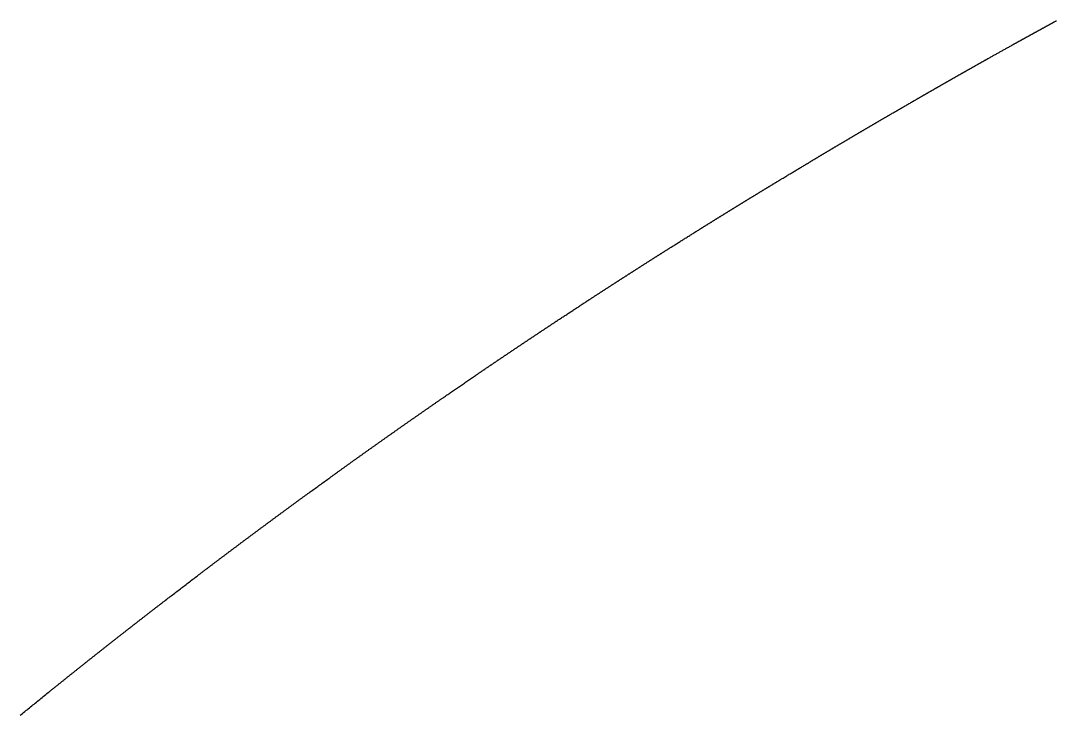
# Model space of a CAD drawing. Header units: millimetres. Extents: x 0 to 610, y 0 to 457.
# Drawn here: x 15.582 to 19.477, y 92.112 to 94.726 of the extents above; entities that cross this region are included whole.
import ezdxf

# ---------------------------------------------------------------- set-up
doc = ezdxf.new("R2010")
doc.units = ezdxf.units.MM
doc.layers.add('TEST_CUT_FIRST', color=1, linetype='Continuous')

msp = doc.modelspace()

# ---------------------------------------------------------------- linework, layer by layer
at = {"layer": 'TEST_CUT_FIRST'}
msp.add_lwpolyline([(15.57991, 92.11212), (15.58416, 92.11559), (15.58846, 92.11909), (15.59281, 92.12263), (15.59719, 92.12618), (15.60157, 92.12974), (15.60593, 92.13329), (15.61029, 92.13683), (15.61464, 92.14036), (15.61898, 92.14389), (15.62333, 92.14741), (15.62768, 92.15094), (15.63204, 92.15447), (15.63641, 92.15802), (15.64079, 92.16157), (15.64518, 92.16512), (15.64954, 92.16864), (15.65385, 92.17213), (15.65811, 92.17557), (15.66239, 92.17903), (15.66676, 92.18256), (15.6713, 92.18623), (15.67604, 92.19005), (15.68073, 92.19383), (15.68507, 92.19733), (15.68876, 92.20031), (15.69161, 92.2026), (15.69381, 92.20437), (15.69567, 92.20587), (15.69747, 92.20732), (15.69947, 92.20893), (15.70164, 92.21067), (15.7039, 92.21249), (15.70618, 92.21433), (15.70841, 92.21612), (15.71059, 92.21787), (15.71274, 92.2196), (15.71489, 92.22133), (15.71706, 92.22307), (15.71924, 92.22482), (15.72142, 92.22657), (15.72361, 92.22833), (15.72579, 92.23008), (15.72797, 92.23183), (15.73015, 92.23358), (15.73233, 92.23532), (15.73451, 92.23707), (15.73669, 92.23882), (15.73887, 92.24057), (15.74105, 92.24232), (15.74323, 92.24406), (15.74542, 92.24581), (15.7476, 92.24756), (15.74978, 92.24931), (15.75196, 92.25105), (15.75414, 92.2528), (15.75632, 92.25454), (15.75851, 92.25629), (15.76069, 92.25803), (15.76287, 92.25978), (15.76505, 92.26153), (15.76724, 92.26327), (15.76942, 92.26501), (15.7716, 92.26676), (15.77379, 92.2685), (15.77597, 92.27025), (15.77816, 92.27199), (15.78034, 92.27373), (15.78253, 92.27548), (15.78471, 92.27722), (15.7869, 92.27896), (15.78908, 92.2807), (15.79127, 92.28245), (15.79345, 92.28419), (15.79564, 92.28593), (15.79782, 92.28767), (15.80001, 92.28941), (15.80219, 92.29115), (15.80438, 92.29289), (15.80657, 92.29463), (15.80875, 92.29637), (15.81094, 92.29811), (15.81313, 92.29985), (15.81532, 92.30159), (15.8175, 92.30333), (15.81969, 92.30507), (15.82188, 92.30681), (15.82407, 92.30855), (15.82626, 92.31029), (15.82844, 92.31203), (15.83063, 92.31376), (15.83282, 92.3155), (15.83501, 92.31724), (15.8372, 92.31897), (15.83939, 92.32071), (15.84158, 92.32245), (15.84377, 92.32418), (15.84596, 92.32592), (15.84815, 92.32766), (15.85034, 92.32939), (15.85253, 92.33113), (15.85472, 92.33286), (15.85691, 92.3346), (15.8591, 92.33633), (15.8613, 92.33807), (15.86349, 92.3398), (15.86568, 92.34153), (15.86787, 92.34327), (15.87006, 92.345), (15.87226, 92.34673), (15.87445, 92.34847), (15.87664, 92.3502), (15.87883, 92.35193), (15.88103, 92.35367), (15.88322, 92.3554), (15.88541, 92.35713), (15.88761, 92.35886), (15.8898, 92.36059), (15.892, 92.36232), (15.89419, 92.36405), (15.89638, 92.36578), (15.89858, 92.36751), (15.90077, 92.36924), (15.90297, 92.37097), (15.90516, 92.3727), (15.90736, 92.37443), (15.90955, 92.37616), (15.91175, 92.37789), (15.91395, 92.37962), (15.91614, 92.38135), (15.91834, 92.38308), (15.92054, 92.3848), (15.92273, 92.38653), (15.92493, 92.38826), (15.92713, 92.38999), (15.92932, 92.39171), (15.93152, 92.39344), (15.93372, 92.39517), (15.93592, 92.39689), (15.93811, 92.39862), (15.94031, 92.40034), (15.94251, 92.40207), (15.94471, 92.40379), (15.94691, 92.40552), (15.94911, 92.40724), (15.95131, 92.40897), (15.95351, 92.41069), (15.95571, 92.41242), (15.95791, 92.41414), (15.96011, 92.41586), (15.96231, 92.41759), (15.96451, 92.41931), (15.96671, 92.42103), (15.96891, 92.42276), (15.97111, 92.42448), (15.97331, 92.4262), (15.97551, 92.42792), (15.97771, 92.42964), (15.97991, 92.43136), (15.98212, 92.43309), (15.98432, 92.43481), (15.98652, 92.43653), (15.98872, 92.43825), (15.99093, 92.43997), (15.99313, 92.44169), (15.99533, 92.44341), (15.99753, 92.44513), (15.99974, 92.44684), (16.00194, 92.44856), (16.00414, 92.45028), (16.00635, 92.452), (16.00855, 92.45372), (16.01076, 92.45544), (16.01296, 92.45715), (16.01517, 92.45887), (16.01737, 92.46059), (16.01958, 92.46231), (16.02178, 92.46402), (16.02399, 92.46574), (16.02619, 92.46745), (16.0284, 92.46917), (16.0306, 92.47089), (16.03281, 92.4726), (16.03502, 92.47432), (16.03722, 92.47603), (16.03943, 92.47775), (16.04164, 92.47946), (16.04385, 92.48118), (16.04605, 92.48289), (16.04826, 92.4846), (16.05047, 92.48632), (16.05268, 92.48803), (16.05488, 92.48974), (16.05709, 92.49146), (16.0593, 92.49317), (16.06151, 92.49488), (16.06372, 92.49659), (16.06593, 92.4983), (16.06813, 92.50001), (16.07034, 92.50172), (16.07255, 92.50344), (16.07477, 92.50515), (16.07698, 92.50686), (16.0792, 92.50858), (16.08141, 92.51029), (16.08361, 92.51199), (16.08579, 92.51368), (16.08798, 92.51537), (16.09019, 92.51708), (16.09245, 92.51883), (16.09475, 92.52061), (16.09705, 92.52238), (16.09925, 92.52408), (16.1013, 92.52566), (16.10317, 92.5271), (16.10508, 92.52858), (16.10731, 92.5303), (16.11015, 92.53249), (16.11377, 92.53528), (16.118, 92.53854), (16.12254, 92.54204), (16.12714, 92.54558), (16.13155, 92.54898), (16.13581, 92.55225), (16.13998, 92.55546), (16.14413, 92.55865), (16.14834, 92.56188), (16.15259, 92.56515), (16.15686, 92.56843), (16.16114, 92.57171), (16.16541, 92.57499), (16.16967, 92.57825), (16.17392, 92.58151), (16.17816, 92.58476), (16.18241, 92.58801), (16.18666, 92.59126), (16.19092, 92.59452), (16.19519, 92.59779), (16.19948, 92.60107), (16.20377, 92.60434), (16.20802, 92.60759), (16.21224, 92.61081), (16.2164, 92.61398), (16.22057, 92.61717), (16.22484, 92.62042), (16.22929, 92.62381), (16.23393, 92.62734), (16.23853, 92.63084), (16.24277, 92.63407), (16.24636, 92.6368), (16.24908, 92.63887), (16.25115, 92.64044), (16.25286, 92.64174), (16.25453, 92.64301), (16.25639, 92.64442), (16.25843, 92.64597), (16.26056, 92.64759), (16.26271, 92.64922), (16.2648, 92.65081), (16.26685, 92.65236), (16.26887, 92.65389), (16.27088, 92.65542), (16.27292, 92.65696), (16.27496, 92.65851), (16.27701, 92.66007), (16.27907, 92.66163), (16.28111, 92.66318), (16.28316, 92.66473), (16.2852, 92.66628), (16.28725, 92.66783), (16.28929, 92.66937), (16.29134, 92.67092), (16.29339, 92.67247), (16.29544, 92.67402), (16.29748, 92.67557), (16.29953, 92.67712), (16.30158, 92.67867), (16.30362, 92.68021), (16.30567, 92.68176), (16.30772, 92.68331), (16.30977, 92.68486), (16.31182, 92.6864), (16.31386, 92.68795), (16.31591, 92.6895), (16.31796, 92.69104), (16.32001, 92.69259), (16.32206, 92.69413), (16.32411, 92.69568), (16.32616, 92.69723), (16.32821, 92.69877), (16.33025, 92.70032), (16.3323, 92.70186), (16.33435, 92.70341), (16.3364, 92.70495), (16.33845, 92.70649), (16.3405, 92.70804), (16.34256, 92.70958), (16.34461, 92.71113), (16.34666, 92.71267), (16.34871, 92.71421), (16.35076, 92.71576), (16.35281, 92.7173), (16.35486, 92.71884), (16.35691, 92.72038), (16.35896, 92.72193), (16.36102, 92.72347), (16.36307, 92.72501), (16.36512, 92.72655), (16.36717, 92.72809), (16.36923, 92.72963), (16.37128, 92.73117), (16.37333, 92.73271), (16.37538, 92.73425), (16.37744, 92.7358), (16.37949, 92.73734), (16.38154, 92.73888), (16.3836, 92.74041), (16.38565, 92.74195), (16.3877, 92.74349), (16.38976, 92.74503), (16.39181, 92.74657), (16.39387, 92.74811), (16.39592, 92.74965), (16.39798, 92.75119), (16.40003, 92.75272), (16.40209, 92.75426), (16.40414, 92.7558), (16.4062, 92.75734), (16.40825, 92.75887), (16.41031, 92.76041), (16.41236, 92.76195), (16.41442, 92.76348), (16.41648, 92.76502), (16.41853, 92.76656), (16.42059, 92.76809), (16.42264, 92.76963), (16.4247, 92.77116), (16.42676, 92.7727), (16.42882, 92.77423), (16.43087, 92.77577), (16.43293, 92.7773), (16.43499, 92.77884), (16.43704, 92.78037), (16.4391, 92.78191), (16.44116, 92.78344), (16.44322, 92.78497), (16.44528, 92.78651), (16.44734, 92.78804), (16.44939, 92.78957), (16.45145, 92.7911), (16.45351, 92.79264), (16.45557, 92.79417), (16.45763, 92.7957), (16.45969, 92.79723), (16.46175, 92.79877), (16.46381, 92.8003), (16.46587, 92.80183), (16.46793, 92.80336), (16.46999, 92.80489), (16.47205, 92.80642), (16.47411, 92.80795), (16.47617, 92.80948), (16.47823, 92.81101), (16.48029, 92.81254), (16.48235, 92.81407), (16.48441, 92.8156), (16.48648, 92.81713), (16.48854, 92.81866), (16.4906, 92.82019), (16.49266, 92.82171), (16.49472, 92.82324), (16.49678, 92.82477), (16.49885, 92.8263), (16.50091, 92.82783), (16.50297, 92.82935), (16.50504, 92.83088), (16.5071, 92.83241), (16.50916, 92.83393), (16.51122, 92.83546), (16.51329, 92.83699), (16.51535, 92.83851), (16.51742, 92.84004), (16.51948, 92.84157), (16.52154, 92.84309), (16.52361, 92.84462), (16.52567, 92.84614), (16.52774, 92.84767), (16.5298, 92.84919), (16.53187, 92.85072), (16.53393, 92.85224), (16.536, 92.85376), (16.53806, 92.85529), (16.54013, 92.85681), (16.54219, 92.85833), (16.54426, 92.85986), (16.54632, 92.86138), (16.54839, 92.8629), (16.55046, 92.86443), (16.55252, 92.86595), (16.55459, 92.86747), (16.55666, 92.86899), (16.55872, 92.87051), (16.56079, 92.87204), (16.56286, 92.87356), (16.56492, 92.87508), (16.56699, 92.8766), (16.56906, 92.87812), (16.57113, 92.87964), (16.57319, 92.88116), (16.57526, 92.88268), (16.57733, 92.8842), (16.5794, 92.88572), (16.58147, 92.88724), (16.58354, 92.88876), (16.58561, 92.89028), (16.58767, 92.89179), (16.58974, 92.89331), (16.59181, 92.89483), (16.59388, 92.89635), (16.59595, 92.89787), (16.59802, 92.89939), (16.60009, 92.9009), (16.60216, 92.90242), (16.60423, 92.90393), (16.6063, 92.90545), (16.60837, 92.90697), (16.61045, 92.90849), (16.61253, 92.91001), (16.6146, 92.91153), (16.61666, 92.91303), (16.6187, 92.91453), (16.62075, 92.91603), (16.62283, 92.91755), (16.62494, 92.9191), (16.62711, 92.92068), (16.62926, 92.92225), (16.63133, 92.92376), (16.63323, 92.92515), (16.63496, 92.92641), (16.63673, 92.92771), (16.63882, 92.92923), (16.64152, 92.93121), (16.64502, 92.93376), (16.64913, 92.93676), (16.65356, 92.93999), (16.65804, 92.94325), (16.66234, 92.94638), (16.66648, 92.9494), (16.67053, 92.95235), (16.67457, 92.95528), (16.67866, 92.95826), (16.68279, 92.96126), (16.68694, 92.96428), (16.6911, 92.9673), (16.69525, 92.97031), (16.69939, 92.97332), (16.70352, 92.97631), (16.70765, 92.97931), (16.71178, 92.9823), (16.71591, 92.98529), (16.72005, 92.98829), (16.72421, 92.9913), (16.72837, 92.99431), (16.73254, 92.99732), (16.73668, 93.00032), (16.74077, 93.00327), (16.74482, 93.0062), (16.74888, 93.00913), (16.75303, 93.01213), (16.75735, 93.01524), (16.76185, 93.01848), (16.7663, 93.02169), (16.77043, 93.02466), (16.77394, 93.02719), (16.77664, 93.02914), (16.77873, 93.03064), (16.78048, 93.0319), (16.7822, 93.03313), (16.78409, 93.0345), (16.78615, 93.03598), (16.7883, 93.03752), (16.79046, 93.03907), (16.79257, 93.04059), (16.79464, 93.04208), (16.79668, 93.04354), (16.79872, 93.04501), (16.80078, 93.04649), (16.80284, 93.04797), (16.80492, 93.04946), (16.80699, 93.05094), (16.80906, 93.05243), (16.81113, 93.05391), (16.8132, 93.05539), (16.81526, 93.05687), (16.81733, 93.05836), (16.8194, 93.05984), (16.82147, 93.06132), (16.82353, 93.0628), (16.8256, 93.06428), (16.82767, 93.06576), (16.82974, 93.06725), (16.83181, 93.06873), (16.83388, 93.07021), (16.83595, 93.07169), (16.83802, 93.07317), (16.84009, 93.07465), (16.84216, 93.07613), (16.84423, 93.0776), (16.8463, 93.07908), (16.84837, 93.08056), (16.85044, 93.08204), (16.85251, 93.08352), (16.85458, 93.085), (16.85665, 93.08648), (16.85872, 93.08795), (16.86079, 93.08943), (16.86286, 93.09091), (16.86493, 93.09239), (16.867, 93.09386), (16.86907, 93.09534), (16.87115, 93.09682), (16.87322, 93.09829), (16.87529, 93.09977), (16.87736, 93.10125), (16.87944, 93.10272), (16.88151, 93.1042), (16.88358, 93.10567), (16.88565, 93.10715), (16.88773, 93.10862), (16.8898, 93.1101), (16.89187, 93.11157), (16.89395, 93.11305), (16.89602, 93.11452), (16.89809, 93.11599), (16.90017, 93.11747), (16.90224, 93.11894), (16.90432, 93.12041), (16.90639, 93.12189), (16.90846, 93.12336), (16.91054, 93.12483), (16.91261, 93.1263), (16.91469, 93.12778), (16.91676, 93.12925), (16.91884, 93.13072), (16.92091, 93.13219), (16.92299, 93.13366), (16.92507, 93.13513), (16.92714, 93.1366), (16.92922, 93.13807), (16.93129, 93.13955), (16.93337, 93.14102), (16.93545, 93.14249), (16.93752, 93.14396), (16.9396, 93.14542), (16.94168, 93.14689), (16.94375, 93.14836), (16.94583, 93.14983), (16.94791, 93.1513), (16.94999, 93.15277), (16.95206, 93.15424), (16.95414, 93.15571), (16.95622, 93.15717), (16.9583, 93.15864), (16.96037, 93.16011), (16.96245, 93.16158), (16.96453, 93.16304), (16.96661, 93.16451), (16.96869, 93.16598), (16.97077, 93.16744), (16.97285, 93.16891), (16.97493, 93.17037), (16.97701, 93.17184), (16.97909, 93.17331), (16.98117, 93.17477), (16.98325, 93.17624), (16.98533, 93.1777), (16.98741, 93.17917), (16.98949, 93.18063), (16.99157, 93.18209), (16.99365, 93.18356), (16.99573, 93.18502), (16.99781, 93.18649), (16.99989, 93.18795), (17.00197, 93.18941), (17.00405, 93.19088), (17.00613, 93.19234), (17.00822, 93.1938), (17.0103, 93.19526), (17.01238, 93.19673), (17.01446, 93.19819), (17.01654, 93.19965), (17.01863, 93.20111), (17.02071, 93.20257), (17.02279, 93.20403), (17.02487, 93.20549), (17.02696, 93.20695), (17.02904, 93.20841), (17.03112, 93.20987), (17.03321, 93.21133), (17.03529, 93.21279), (17.03737, 93.21425), (17.03946, 93.21571), (17.04154, 93.21717), (17.04363, 93.21863), (17.04571, 93.22009), (17.0478, 93.22155), (17.04988, 93.22301), (17.05197, 93.22446), (17.05405, 93.22592), (17.05614, 93.22738), (17.05822, 93.22884), (17.06031, 93.23029), (17.06239, 93.23175), (17.06448, 93.23321), (17.06656, 93.23466), (17.06865, 93.23612), (17.07073, 93.23758), (17.07282, 93.23903), (17.07491, 93.24049), (17.07699, 93.24194), (17.07908, 93.2434), (17.08117, 93.24485), (17.08325, 93.24631), (17.08534, 93.24776), (17.08743, 93.24922), (17.08952, 93.25067), (17.0916, 93.25213), (17.09369, 93.25358), (17.09578, 93.25503), (17.09787, 93.25649), (17.09996, 93.25794), (17.10205, 93.25939), (17.10413, 93.26085), (17.10622, 93.2623), (17.10831, 93.26375), (17.1104, 93.2652), (17.11249, 93.26665), (17.11458, 93.26811), (17.11667, 93.26956), (17.11876, 93.27101), (17.12085, 93.27246), (17.12294, 93.27391), (17.12503, 93.27536), (17.12712, 93.27681), (17.12921, 93.27826), (17.1313, 93.27971), (17.13339, 93.28116), (17.13548, 93.28261), (17.13757, 93.28406), (17.13966, 93.28551), (17.14176, 93.28696), (17.14385, 93.28841), (17.14594, 93.28986), (17.14803, 93.2913), (17.1501, 93.29274), (17.15217, 93.29417), (17.15427, 93.29562), (17.1564, 93.29709), (17.15856, 93.29859), (17.16072, 93.30008), (17.16281, 93.30152), (17.16477, 93.30288), (17.16658, 93.30413), (17.16844, 93.30542), (17.17055, 93.30687), (17.17314, 93.30866), (17.17636, 93.31088), (17.18005, 93.31343), (17.18401, 93.31616), (17.188, 93.31891), (17.19185, 93.32157), (17.19557, 93.32413), (17.19922, 93.32664), (17.20286, 93.32915), (17.20655, 93.33169), (17.21026, 93.33424), (17.214, 93.33681), (17.21774, 93.33938), (17.22147, 93.34194), (17.22519, 93.3445), (17.22891, 93.34705), (17.23262, 93.3496), (17.23633, 93.35215), (17.24005, 93.35469), (17.24377, 93.35725), (17.24751, 93.35981), (17.25126, 93.36237), (17.255, 93.36494), (17.25873, 93.36749), (17.2624, 93.37), (17.26603, 93.37248), (17.26968, 93.37497), (17.27341, 93.37752), (17.27731, 93.38019), (17.28139, 93.38297), (17.28543, 93.38573), (17.28914, 93.38826), (17.29222, 93.39036), (17.29449, 93.39191), (17.29614, 93.39303), (17.29746, 93.39393), (17.29873, 93.3948), (17.30018, 93.39579), (17.3018, 93.39689), (17.30352, 93.39806), (17.30524, 93.39923), (17.30691, 93.40037), (17.30854, 93.40148), (17.31015, 93.40257), (17.31175, 93.40366), (17.31336, 93.40476), (17.31499, 93.40587), (17.31663, 93.40698), (17.31826, 93.40809), (17.31989, 93.4092), (17.32152, 93.41031), (17.32315, 93.41141), (17.32478, 93.41252), (17.3264, 93.41362), (17.32803, 93.41473), (17.32966, 93.41584), (17.33129, 93.41694), (17.33292, 93.41805), (17.33455, 93.41916), (17.33618, 93.42026), (17.33781, 93.42137), (17.33944, 93.42247), (17.34107, 93.42358), (17.3427, 93.42468), (17.34432, 93.42579), (17.34595, 93.42689), (17.34758, 93.428), (17.34921, 93.4291), (17.35084, 93.43021), (17.35247, 93.43131), (17.3541, 93.43242), (17.35573, 93.43352), (17.35737, 93.43462), (17.359, 93.43573), (17.36063, 93.43683), (17.36226, 93.43794), (17.36389, 93.43904), (17.36552, 93.44014), (17.36715, 93.44125), (17.36878, 93.44235), (17.37041, 93.44345), (17.37204, 93.44455), (17.37367, 93.44566), (17.3753, 93.44676), (17.37694, 93.44786), (17.37857, 93.44896), (17.3802, 93.45007), (17.38183, 93.45117), (17.38346, 93.45227), (17.38509, 93.45337), (17.38673, 93.45447), (17.38836, 93.45558), (17.38999, 93.45668), (17.39162, 93.45778), (17.39325, 93.45888), (17.39489, 93.45998), (17.39652, 93.46108), (17.39815, 93.46218), (17.39978, 93.46328), (17.40142, 93.46438), (17.40305, 93.46548), (17.40468, 93.46658), (17.40632, 93.46768), (17.40795, 93.46878), (17.40958, 93.46988), (17.41122, 93.47098), (17.41285, 93.47208), (17.41448, 93.47318), (17.41612, 93.47428), (17.41775, 93.47538), (17.41938, 93.47648), (17.42102, 93.47758), (17.42265, 93.47868), (17.42428, 93.47978), (17.42592, 93.48087), (17.42755, 93.48197), (17.42919, 93.48307), (17.43082, 93.48417), (17.43246, 93.48527), (17.43409, 93.48636), (17.43572, 93.48746), (17.43736, 93.48856), (17.43899, 93.48966), (17.44063, 93.49076), (17.44226, 93.49185), (17.4439, 93.49295), (17.44553, 93.49405), (17.44717, 93.49514), (17.4488, 93.49624), (17.45044, 93.49734), (17.45207, 93.49843), (17.45371, 93.49953), (17.45535, 93.50063), (17.45698, 93.50172), (17.45862, 93.50282), (17.46025, 93.50391), (17.46189, 93.50501), (17.46353, 93.5061), (17.46516, 93.5072), (17.4668, 93.50829), (17.46843, 93.50939), (17.47007, 93.51049), (17.47171, 93.51158), (17.47334, 93.51267), (17.47498, 93.51377), (17.47662, 93.51486), (17.47825, 93.51596), (17.47989, 93.51705), (17.48153, 93.51815), (17.48316, 93.51924), (17.4848, 93.52033), (17.48644, 93.52143), (17.48808, 93.52252), (17.48971, 93.52361), (17.49135, 93.52471), (17.49299, 93.5258), (17.49463, 93.52689), (17.49626, 93.52799), (17.4979, 93.52908), (17.49954, 93.53017), (17.50118, 93.53127), (17.50282, 93.53236), (17.50445, 93.53345), (17.50609, 93.53454), (17.50773, 93.53563), (17.50937, 93.53673), (17.51101, 93.53782), (17.51265, 93.53891), (17.51428, 93.54), (17.51592, 93.54109), (17.51756, 93.54218), (17.5192, 93.54327), (17.52084, 93.54437), (17.52248, 93.54546), (17.52412, 93.54655), (17.52576, 93.54764), (17.5274, 93.54873), (17.52904, 93.54982), (17.53068, 93.55091), (17.53232, 93.552), (17.53396, 93.55309), (17.5356, 93.55418), (17.53724, 93.55527), (17.53888, 93.55636), (17.54052, 93.55745), (17.54216, 93.55854), (17.5438, 93.55963), (17.54544, 93.56071), (17.54708, 93.5618), (17.54872, 93.56289), (17.55036, 93.56398), (17.552, 93.56507), (17.55364, 93.56616), (17.55528, 93.56725), (17.55692, 93.56833), (17.55856, 93.56942), (17.5602, 93.57051), (17.56184, 93.5716), (17.56349, 93.57268), (17.56513, 93.57377), (17.56677, 93.57486), (17.56841, 93.57595), (17.57005, 93.57703), (17.57169, 93.57812), (17.57334, 93.57921), (17.57498, 93.58029), (17.57662, 93.58138), (17.57826, 93.58246), (17.5799, 93.58355), (17.58155, 93.58464), (17.5832, 93.58573), (17.58484, 93.58682), (17.58647, 93.5879), (17.5881, 93.58897), (17.58972, 93.59004), (17.59136, 93.59113), (17.59304, 93.59224), (17.59476, 93.59337), (17.59647, 93.5945), (17.59811, 93.59558), (17.59962, 93.59658), (17.60098, 93.59748), (17.60239, 93.59841), (17.60405, 93.5995), (17.60619, 93.60092), (17.60896, 93.60274), (17.61222, 93.60489), (17.61573, 93.60721), (17.61928, 93.60955), (17.62269, 93.61179), (17.62597, 93.61395), (17.62918, 93.61606), (17.63238, 93.61817), (17.63562, 93.6203), (17.63889, 93.62245), (17.64219, 93.62461), (17.64548, 93.62678), (17.64877, 93.62894), (17.65205, 93.63109), (17.65532, 93.63324), (17.65859, 93.63539), (17.66186, 93.63753), (17.66514, 93.63968), (17.66842, 93.64183), (17.67171, 93.64398), (17.67501, 93.64614), (17.6783, 93.6483), (17.68158, 93.65045), (17.68483, 93.65257), (17.68803, 93.65467), (17.69125, 93.65677), (17.69453, 93.65892), (17.69795, 93.66115), (17.70151, 93.66348), (17.70504, 93.66578), (17.7083, 93.66791), (17.71108, 93.66972), (17.71322, 93.67112), (17.71487, 93.6722), (17.71626, 93.6731), (17.71762, 93.67399), (17.71912, 93.67496), (17.72075, 93.67603), (17.72245, 93.67713), (17.72416, 93.67825), (17.72583, 93.67934), (17.72747, 93.6804), (17.72908, 93.68146), (17.7307, 93.68251), (17.73232, 93.68357), (17.73396, 93.68463), (17.7356, 93.6857), (17.73724, 93.68677), (17.73888, 93.68783), (17.74051, 93.6889), (17.74215, 93.68996), (17.74378, 93.69102), (17.74542, 93.69208), (17.74705, 93.69315), (17.74869, 93.69421), (17.75033, 93.69528), (17.75196, 93.69634), (17.7536, 93.6974), (17.75524, 93.69846), (17.75687, 93.69953), (17.75851, 93.70059), (17.76015, 93.70165), (17.76178, 93.70271), (17.76342, 93.70378), (17.76506, 93.70484), (17.76669, 93.7059), (17.76833, 93.70696), (17.76997, 93.70802), (17.77161, 93.70909), (17.77324, 93.71015), (17.77488, 93.71121), (17.77652, 93.71227), (17.77816, 93.71333), (17.77979, 93.71439), (17.78143, 93.71545), (17.78307, 93.71651), (17.78471, 93.71757), (17.78635, 93.71863), (17.78798, 93.71969), (17.78962, 93.72075), (17.79126, 93.72181), (17.7929, 93.72287), (17.79454, 93.72393), (17.79618, 93.72499), (17.79781, 93.72605), (17.79945, 93.72711), (17.80109, 93.72817), (17.80273, 93.72923), (17.80437, 93.73029), (17.80601, 93.73135), (17.80765, 93.73241), (17.80929, 93.73346), (17.81093, 93.73452), (17.81257, 93.73558), (17.81421, 93.73664), (17.81584, 93.7377), (17.81748, 93.73876), (17.81912, 93.73981), (17.82076, 93.74087), (17.8224, 93.74193), (17.82404, 93.74299), (17.82568, 93.74404), (17.82732, 93.7451), (17.82896, 93.74616), (17.8306, 93.74721), (17.83224, 93.74827), (17.83389, 93.74933), (17.83553, 93.75038), (17.83717, 93.75144), (17.83881, 93.7525), (17.84045, 93.75355), (17.84209, 93.75461), (17.84373, 93.75567), (17.84537, 93.75672), (17.84701, 93.75778), (17.84865, 93.75883), (17.85029, 93.75989), (17.85194, 93.76094), (17.85358, 93.762), (17.85522, 93.76305), (17.85686, 93.76411), (17.8585, 93.76516), (17.86014, 93.76622), (17.86179, 93.76727), (17.86343, 93.76833), (17.86507, 93.76938), (17.86671, 93.77043), (17.86835, 93.77149), (17.87, 93.77254), (17.87164, 93.7736), (17.87328, 93.77465), (17.87492, 93.7757), (17.87657, 93.77676), (17.87821, 93.77781), (17.87985, 93.77886), (17.88149, 93.77992), (17.88314, 93.78097), (17.88478, 93.78202), (17.88642, 93.78307), (17.88807, 93.78413), (17.88971, 93.78518), (17.89135, 93.78623), (17.893, 93.78728), (17.89464, 93.78833), (17.89628, 93.78939), (17.89793, 93.79044), (17.89957, 93.79149), (17.90121, 93.79254), (17.90286, 93.79359), (17.9045, 93.79464), (17.90615, 93.79569), (17.90779, 93.79674), (17.90943, 93.7978), (17.91108, 93.79885), (17.91272, 93.7999), (17.91437, 93.80095), (17.91601, 93.802), (17.91766, 93.80305), (17.9193, 93.8041), (17.92095, 93.80515), (17.92259, 93.8062), (17.92424, 93.80725), (17.92588, 93.8083), (17.92753, 93.80934), (17.92917, 93.81039), (17.93082, 93.81144), (17.93246, 93.81249), (17.93411, 93.81354), (17.93575, 93.81459), (17.9374, 93.81564), (17.93904, 93.81669), (17.94069, 93.81773), (17.94234, 93.81878), (17.94398, 93.81983), (17.94563, 93.82088), (17.94727, 93.82193), (17.94892, 93.82297), (17.95057, 93.82402), (17.95221, 93.82507), (17.95386, 93.82612), (17.95551, 93.82716), (17.95715, 93.82821), (17.9588, 93.82926), (17.96045, 93.8303), (17.96209, 93.83135), (17.96374, 93.8324), (17.96539, 93.83344), (17.96703, 93.83449), (17.96868, 93.83554), (17.97033, 93.83658), (17.97197, 93.83763), (17.97362, 93.83867), (17.97527, 93.83972), (17.97692, 93.84077), (17.97856, 93.84181), (17.98021, 93.84286), (17.98186, 93.8439), (17.98351, 93.84495), (17.98516, 93.84599), (17.9868, 93.84704), (17.98845, 93.84808), (17.9901, 93.84912), (17.99175, 93.85017), (17.9934, 93.85121), (17.99504, 93.85226), (17.99669, 93.8533), (17.99834, 93.85434), (17.99999, 93.85539), (18.00164, 93.85643), (18.0033, 93.85748), (18.00495, 93.85852), (18.00659, 93.85956), (18.00822, 93.86059), (18.00985, 93.86162), (18.0115, 93.86267), (18.01318, 93.86373), (18.01491, 93.86482), (18.01662, 93.8659), (18.01826, 93.86694), (18.01978, 93.8679), (18.02116, 93.86877), (18.02257, 93.86966), (18.02423, 93.87072), (18.02638, 93.87207), (18.02915, 93.87382), (18.0324, 93.87587), (18.03591, 93.87808), (18.03945, 93.88032), (18.04286, 93.88246), (18.04613, 93.88452), (18.04934, 93.88654), (18.05253, 93.88856), (18.05577, 93.89059), (18.05904, 93.89265), (18.06232, 93.89472), (18.06562, 93.89679), (18.0689, 93.89885), (18.07217, 93.90091), (18.07544, 93.90296), (18.0787, 93.90501), (18.08197, 93.90706), (18.08524, 93.90911), (18.08851, 93.91116), (18.0918, 93.91322), (18.09509, 93.91529), (18.09839, 93.91735), (18.10166, 93.9194), (18.1049, 93.92143), (18.1081, 93.92343), (18.11131, 93.92544), (18.11459, 93.9275), (18.118, 93.92963), (18.12156, 93.93185), (18.12508, 93.93405), (18.12834, 93.93609), (18.13111, 93.93782), (18.13324, 93.93915), (18.13488, 93.94017), (18.13626, 93.94103), (18.1376, 93.94187), (18.13909, 93.9428), (18.14071, 93.94381), (18.1424, 93.94486), (18.1441, 93.94592), (18.14575, 93.94696), (18.14738, 93.94797), (18.14899, 93.94897), (18.15059, 93.94997), (18.1522, 93.95098), (18.15383, 93.95199), (18.15546, 93.953), (18.15708, 93.95402), (18.15871, 93.95503), (18.16034, 93.95604), (18.16196, 93.95705), (18.16358, 93.95806), (18.16521, 93.95907), (18.16683, 93.96008), (18.16845, 93.96109), (18.17008, 93.9621), (18.1717, 93.96311), (18.17333, 93.96412), (18.17495, 93.96513), (18.17658, 93.96614), (18.1782, 93.96715), (18.17983, 93.96816), (18.18145, 93.96917), (18.18308, 93.97018), (18.1847, 93.97119), (18.18633, 93.9722), (18.18795, 93.97321), (18.18958, 93.97422), (18.19121, 93.97523), (18.19283, 93.97623), (18.19446, 93.97724), (18.19608, 93.97825), (18.19771, 93.97926), (18.19933, 93.98027), (18.20096, 93.98128), (18.20259, 93.98228), (18.20421, 93.98329), (18.20584, 93.9843), (18.20747, 93.98531), (18.20909, 93.98631), (18.21072, 93.98732), (18.21235, 93.98833), (18.21397, 93.98933), (18.2156, 93.99034), (18.21723, 93.99135), (18.21885, 93.99236), (18.22048, 93.99336), (18.22211, 93.99437), (18.22373, 93.99537), (18.22536, 93.99638), (18.22699, 93.99739), (18.22861, 93.99839), (18.23024, 93.9994), (18.23187, 94.0004), (18.2335, 94.00141), (18.23513, 94.00241), (18.23675, 94.00342), (18.23838, 94.00443), (18.24001, 94.00543), (18.24164, 94.00644), (18.24326, 94.00744), (18.24489, 94.00844), (18.24652, 94.00945), (18.24815, 94.01045), (18.24978, 94.01146), (18.25141, 94.01246), (18.25303, 94.01347), (18.25466, 94.01447), (18.25629, 94.01547), (18.25792, 94.01648), (18.25955, 94.01748), (18.26118, 94.01848), (18.26281, 94.01949), (18.26443, 94.02049), (18.26606, 94.02149), (18.26769, 94.0225), (18.26932, 94.0235), (18.27095, 94.0245), (18.27258, 94.02551), (18.27421, 94.02651), (18.27584, 94.02751), (18.27747, 94.02851), (18.2791, 94.02951), (18.28073, 94.03052), (18.28236, 94.03152), (18.28399, 94.03252), (18.28562, 94.03352), (18.28725, 94.03452), (18.28888, 94.03552), (18.29051, 94.03653), (18.29214, 94.03753), (18.29377, 94.03853), (18.2954, 94.03953), (18.29703, 94.04053), (18.29866, 94.04153), (18.30029, 94.04253), (18.30192, 94.04353), (18.30355, 94.04453), (18.30518, 94.04553), (18.30681, 94.04653), (18.30844, 94.04753), (18.31008, 94.04853), (18.31171, 94.04953), (18.31334, 94.05053), (18.31497, 94.05153), (18.3166, 94.05253), (18.31823, 94.05353), (18.31986, 94.05453), (18.32149, 94.05553), (18.32313, 94.05653), (18.32476, 94.05753), (18.32639, 94.05852), (18.32802, 94.05952), (18.32965, 94.06052), (18.33129, 94.06152), (18.33292, 94.06252), (18.33455, 94.06352), (18.33618, 94.06451), (18.33781, 94.06551), (18.33945, 94.06651), (18.34108, 94.06751), (18.34271, 94.0685), (18.34434, 94.0695), (18.34598, 94.0705), (18.34761, 94.0715), (18.34924, 94.07249), (18.35087, 94.07349), (18.35251, 94.07449), (18.35414, 94.07548), (18.35577, 94.07648), (18.35741, 94.07748), (18.35904, 94.07847), (18.36067, 94.07947), (18.36231, 94.08046), (18.36394, 94.08146), (18.36557, 94.08246), (18.36721, 94.08345), (18.36884, 94.08445), (18.37047, 94.08544), (18.37211, 94.08644), (18.37374, 94.08743), (18.37538, 94.08843), (18.37701, 94.08942), (18.37864, 94.09042), (18.38028, 94.09141), (18.38191, 94.09241), (18.38355, 94.0934), (18.38518, 94.0944), (18.38681, 94.09539), (18.38845, 94.09638), (18.39008, 94.09738), (18.39172, 94.09837), (18.39335, 94.09937), (18.39499, 94.10036), (18.39662, 94.10135), (18.39826, 94.10235), (18.39989, 94.10334), (18.40153, 94.10433), (18.40316, 94.10533), (18.4048, 94.10632), (18.40643, 94.10731), (18.40807, 94.1083), (18.4097, 94.1093), (18.41134, 94.11029), (18.41297, 94.11128), (18.41461, 94.11227), (18.41624, 94.11326), (18.41788, 94.11426), (18.41952, 94.11525), (18.42116, 94.11625), (18.4228, 94.11724), (18.42442, 94.11822), (18.42604, 94.1192), (18.42766, 94.12019), (18.4293, 94.12118), (18.43097, 94.12219), (18.43268, 94.12322), (18.43438, 94.12425), (18.43601, 94.12524), (18.43751, 94.12615), (18.43888, 94.12698), (18.44028, 94.12783), (18.44194, 94.12883), (18.44406, 94.13011), (18.4468, 94.13177), (18.45001, 94.13371), (18.45348, 94.13581), (18.45698, 94.13792), (18.46034, 94.13995), (18.46357, 94.1419), (18.46674, 94.14381), (18.46989, 94.14572), (18.47309, 94.14765), (18.47632, 94.1496), (18.47957, 94.15155), (18.48282, 94.15351), (18.48606, 94.15547), (18.48929, 94.15741), (18.49252, 94.15936), (18.49574, 94.1613), (18.49897, 94.16324), (18.5022, 94.16518), (18.50543, 94.16713), (18.50868, 94.16908), (18.51193, 94.17103), (18.51518, 94.17298), (18.51841, 94.17493), (18.52161, 94.17685), (18.52477, 94.17874), (18.52794, 94.18065), (18.53118, 94.18259), (18.53455, 94.18461), (18.53806, 94.18672), (18.54154, 94.1888), (18.54476, 94.19073), (18.54749, 94.19237), (18.54959, 94.19362), (18.55121, 94.19459), (18.55256, 94.1954), (18.55388, 94.19619), (18.55534, 94.19706), (18.55693, 94.19801), (18.55859, 94.19901), (18.56026, 94.20001), (18.56189, 94.20098), (18.56349, 94.20194), (18.56507, 94.20288), (18.56664, 94.20382), (18.56823, 94.20477), (18.56983, 94.20573), (18.57143, 94.20668), (18.57303, 94.20764), (18.57463, 94.2086), (18.57622, 94.20955), (18.57782, 94.2105), (18.57942, 94.21145), (18.58101, 94.21241), (18.58261, 94.21336), (18.5842, 94.21431), (18.5858, 94.21527), (18.5874, 94.21622), (18.589, 94.21717), (18.59059, 94.21812), (18.59219, 94.21908), (18.59379, 94.22003), (18.59538, 94.22098), (18.59698, 94.22193), (18.59858, 94.22289), (18.60018, 94.22384), (18.60177, 94.22479), (18.60337, 94.22574), (18.60497, 94.22669), (18.60657, 94.22765), (18.60816, 94.2286), (18.60976, 94.22955), (18.61136, 94.2305), (18.61296, 94.23145), (18.61456, 94.2324), (18.61615, 94.23335), (18.61775, 94.2343), (18.61935, 94.23525), (18.62095, 94.2362), (18.62255, 94.23715), (18.62415, 94.2381), (18.62574, 94.23906), (18.62734, 94.24001), (18.62894, 94.24096), (18.63054, 94.24191), (18.63214, 94.24286), (18.63374, 94.2438), (18.63534, 94.24475), (18.63693, 94.2457), (18.63853, 94.24665), (18.64013, 94.2476), (18.64173, 94.24855), (18.64333, 94.2495), (18.64493, 94.25045), (18.64653, 94.2514), (18.64813, 94.25235), (18.64973, 94.2533), (18.65133, 94.25424), (18.65293, 94.25519), (18.65453, 94.25614), (18.65613, 94.25709), (18.65773, 94.25804), (18.65932, 94.25899), (18.66092, 94.25993), (18.66252, 94.26088), (18.66412, 94.26183), (18.66572, 94.26278), (18.66732, 94.26372), (18.66892, 94.26467), (18.67052, 94.26562), (18.67212, 94.26657), (18.67372, 94.26751), (18.67532, 94.26846), (18.67693, 94.26941), (18.67853, 94.27035), (18.68013, 94.2713), (18.68173, 94.27225), (18.68333, 94.27319), (18.68493, 94.27414), (18.68653, 94.27509), (18.68813, 94.27603), (18.68973, 94.27698), (18.69133, 94.27792), (18.69293, 94.27887), (18.69453, 94.27982), (18.69613, 94.28076), (18.69774, 94.28171), (18.69934, 94.28265), (18.70094, 94.2836), (18.70254, 94.28454), (18.70414, 94.28549), (18.70574, 94.28643), (18.70734, 94.28738), (18.70895, 94.28832), (18.71055, 94.28927), (18.71215, 94.29021), (18.71375, 94.29116), (18.71535, 94.2921), (18.71695, 94.29304), (18.71856, 94.29399), (18.72016, 94.29493), (18.72176, 94.29588), (18.72336, 94.29682), (18.72496, 94.29776), (18.72657, 94.29871), (18.72817, 94.29965), (18.72977, 94.30059), (18.73137, 94.30154), (18.73298, 94.30248), (18.73458, 94.30342), (18.73618, 94.30437), (18.73778, 94.30531), (18.73939, 94.30625), (18.74099, 94.3072), (18.74259, 94.30814), (18.74419, 94.30908), (18.7458, 94.31002), (18.7474, 94.31097), (18.749, 94.31191), (18.75061, 94.31285), (18.75221, 94.31379), (18.75381, 94.31473), (18.75542, 94.31567), (18.75702, 94.31662), (18.75862, 94.31756), (18.76023, 94.3185), (18.76183, 94.31944), (18.76343, 94.32038), (18.76504, 94.32132), (18.76664, 94.32226), (18.76825, 94.3232), (18.76985, 94.32415), (18.77145, 94.32509), (18.77306, 94.32603), (18.77466, 94.32697), (18.77626, 94.32791), (18.77787, 94.32885), (18.77947, 94.32979), (18.78108, 94.33073), (18.78268, 94.33167), (18.78429, 94.33261), (18.78589, 94.33355), (18.7875, 94.33449), (18.7891, 94.33543), (18.7907, 94.33637), (18.79231, 94.33731), (18.79391, 94.33824), (18.79552, 94.33918), (18.79712, 94.34012), (18.79873, 94.34106), (18.80033, 94.342), (18.80194, 94.34294), (18.80354, 94.34388), (18.80515, 94.34482), (18.80675, 94.34575), (18.80836, 94.34669), (18.80996, 94.34763), (18.81157, 94.34857), (18.81317, 94.34951), (18.81478, 94.35044), (18.81639, 94.35138), (18.81799, 94.35232), (18.8196, 94.35326), (18.8212, 94.35419), (18.82281, 94.35513), (18.82441, 94.35607), (18.82602, 94.357), (18.82762, 94.35794), (18.82923, 94.35888), (18.83084, 94.35982), (18.83245, 94.36076), (18.83406, 94.3617), (18.83566, 94.36263), (18.83725, 94.36355), (18.83884, 94.36448), (18.84044, 94.36542), (18.84208, 94.36637), (18.84375, 94.36734), (18.84541, 94.36831), (18.84702, 94.36925), (18.84851, 94.37011), (18.84988, 94.37091), (18.85128, 94.37173), (18.8529, 94.37267), (18.85494, 94.37386), (18.85752, 94.37536), (18.86052, 94.37711), (18.86374, 94.37898), (18.867, 94.38087), (18.87013, 94.38269), (18.87315, 94.38445), (18.87611, 94.38617), (18.87906, 94.38788), (18.88205, 94.38962), (18.88506, 94.39137), (18.8881, 94.39313), (18.89113, 94.39489), (18.89416, 94.39664), (18.89718, 94.39839), (18.90019, 94.40014), (18.9032, 94.40188), (18.90622, 94.40363), (18.90923, 94.40537), (18.91225, 94.40712), (18.91528, 94.40888), (18.91832, 94.41064), (18.92136, 94.41239), (18.92437, 94.41414), (18.92736, 94.41586), (18.9303, 94.41757), (18.93326, 94.41928), (18.93629, 94.42102), (18.93944, 94.42284), (18.94273, 94.42475), (18.94599, 94.42663), (18.949, 94.42836), (18.95153, 94.42982), (18.95343, 94.43092), (18.95486, 94.43174), (18.95603, 94.43242), (18.95717, 94.43307), (18.95845, 94.43381), (18.95986, 94.43462), (18.96133, 94.43547), (18.96282, 94.43633), (18.96426, 94.43716), (18.96568, 94.43798), (18.96707, 94.43878), (18.96846, 94.43958), (18.96987, 94.44039), (18.97128, 94.4412), (18.97269, 94.44202), (18.97411, 94.44283), (18.97553, 94.44365), (18.97694, 94.44446), (18.97835, 94.44527), (18.97976, 94.44608), (18.98117, 94.4469), (18.98258, 94.44771), (18.984, 94.44852), (18.98541, 94.44933), (18.98682, 94.45015), (18.98823, 94.45096), (18.98964, 94.45177), (18.99106, 94.45258), (18.99247, 94.45339), (18.99388, 94.4542), (18.99529, 94.45502), (18.99671, 94.45583), (18.99812, 94.45664), (18.99953, 94.45745), (19.00095, 94.45826), (19.00236, 94.45907), (19.00377, 94.45988), (19.00518, 94.4607), (19.0066, 94.46151), (19.00801, 94.46232), (19.00942, 94.46313), (19.01084, 94.46394), (19.01225, 94.46475), (19.01366, 94.46556), (19.01508, 94.46637), (19.01649, 94.46718), (19.0179, 94.46799), (19.01932, 94.4688), (19.02073, 94.46961), (19.02214, 94.47042), (19.02356, 94.47123), (19.02497, 94.47204), (19.02638, 94.47285), (19.0278, 94.47366), (19.02921, 94.47447), (19.03062, 94.47528), (19.03204, 94.47609), (19.03345, 94.4769), (19.03487, 94.47771), (19.03628, 94.47852), (19.03769, 94.47933), (19.03911, 94.48014), (19.04052, 94.48095), (19.04193, 94.48176), (19.04335, 94.48256), (19.04476, 94.48337), (19.04618, 94.48418), (19.04759, 94.48499), (19.04901, 94.4858), (19.05042, 94.48661), (19.05183, 94.48742), (19.05325, 94.48822), (19.05466, 94.48903), (19.05608, 94.48984), (19.05749, 94.49065), (19.05891, 94.49146), (19.06032, 94.49226), (19.06174, 94.49307), (19.06315, 94.49388), (19.06457, 94.49469), (19.06598, 94.49549), (19.06739, 94.4963), (19.06881, 94.49711), (19.07022, 94.49792), (19.07164, 94.49872), (19.07305, 94.49953), (19.07447, 94.50034), (19.07588, 94.50114), (19.0773, 94.50195), (19.07871, 94.50276), (19.08013, 94.50357), (19.08155, 94.50437), (19.08296, 94.50518), (19.08438, 94.50598), (19.08579, 94.50679), (19.08721, 94.5076), (19.08862, 94.5084), (19.09004, 94.50921), (19.09145, 94.51002), (19.09287, 94.51082), (19.09429, 94.51163), (19.0957, 94.51243), (19.09712, 94.51324), (19.09853, 94.51404), (19.09995, 94.51485), (19.10136, 94.51566), (19.10278, 94.51646), (19.1042, 94.51727), (19.10561, 94.51807), (19.10703, 94.51888), (19.10844, 94.51968), (19.10986, 94.52049), (19.11128, 94.52129), (19.11269, 94.5221), (19.11411, 94.5229), (19.11553, 94.5237), (19.11694, 94.52451), (19.11836, 94.52531), (19.11978, 94.52612), (19.12119, 94.52692), (19.12261, 94.52773), (19.12403, 94.52853), (19.12544, 94.52933), (19.12686, 94.53014), (19.12828, 94.53094), (19.12969, 94.53175), (19.13111, 94.53255), (19.13253, 94.53335), (19.13394, 94.53416), (19.13536, 94.53496), (19.13678, 94.53576), (19.1382, 94.53657), (19.13961, 94.53737), (19.14103, 94.53817), (19.14245, 94.53897), (19.14386, 94.53978), (19.14528, 94.54058), (19.1467, 94.54138), (19.14812, 94.54219), (19.14953, 94.54299), (19.15095, 94.54379), (19.15237, 94.54459), (19.15379, 94.54539), (19.1552, 94.5462), (19.15662, 94.547), (19.15804, 94.5478), (19.15946, 94.5486), (19.16088, 94.5494), (19.16229, 94.55021), (19.16371, 94.55101), (19.16513, 94.55181), (19.16655, 94.55261), (19.16797, 94.55341), (19.16938, 94.55421), (19.1708, 94.55501), (19.17222, 94.55581), (19.17364, 94.55662), (19.17506, 94.55742), (19.17648, 94.55822), (19.1779, 94.55902), (19.17931, 94.55982), (19.18073, 94.56062), (19.18215, 94.56142), (19.18357, 94.56222), (19.18499, 94.56302), (19.18641, 94.56382), (19.18783, 94.56462), (19.18924, 94.56542), (19.19066, 94.56622), (19.19208, 94.56702), (19.1935, 94.56782), (19.19492, 94.56862), (19.19634, 94.56942), (19.19776, 94.57022), (19.19918, 94.57101), (19.2006, 94.57181), (19.20202, 94.57262), (19.20344, 94.57342), (19.20486, 94.57422), (19.20628, 94.57501), (19.20768, 94.5758), (19.20908, 94.57659), (19.2105, 94.57739), (19.21195, 94.5782), (19.21344, 94.57904), (19.21491, 94.57987), (19.21633, 94.58066), (19.21763, 94.5814), (19.21882, 94.58207), (19.22004, 94.58275), (19.22148, 94.58356), (19.22331, 94.58459), (19.22568, 94.58592), (19.22845, 94.58747), (19.23143, 94.58915), (19.23444, 94.59084), (19.23734, 94.59246), (19.24012, 94.59402), (19.24285, 94.59555), (19.24558, 94.59708), (19.24833, 94.59862), (19.25111, 94.60018), (19.25391, 94.60174), (19.25671, 94.60331), (19.2595, 94.60488), (19.26229, 94.60643), (19.26507, 94.60799), (19.26785, 94.60954), (19.27063, 94.61109), (19.27341, 94.61265), (19.2762, 94.61421), (19.27899, 94.61577), (19.2818, 94.61733), (19.2846, 94.61889), (19.28738, 94.62045), (19.29014, 94.62198), (19.29286, 94.6235), (19.29559, 94.62502), (19.29838, 94.62658), (19.30129, 94.6282), (19.30432, 94.62988), (19.30731, 94.63155), (19.31009, 94.63309), (19.31244, 94.6344), (19.31424, 94.6354), (19.31562, 94.63617), (19.31678, 94.63681), (19.3179, 94.63744), (19.31915, 94.63813), (19.32051, 94.63889), (19.32193, 94.63968), (19.32336, 94.64047), (19.32476, 94.64125), (19.32612, 94.64201), (19.32747, 94.64276), (19.32882, 94.6435), (19.33018, 94.64426), (19.33155, 94.64501), (19.33292, 94.64577), (19.33429, 94.64653), (19.33565, 94.64729), (19.33702, 94.64805), (19.33838, 94.64881), (19.33975, 94.64956), (19.34111, 94.65032), (19.34248, 94.65108), (19.34385, 94.65184), (19.34521, 94.65259), (19.34658, 94.65335), (19.34795, 94.65411), (19.34931, 94.65486), (19.35068, 94.65562), (19.35205, 94.65638), (19.35341, 94.65713), (19.35478, 94.65789), (19.35615, 94.65864), (19.35751, 94.6594), (19.35888, 94.66016), (19.36025, 94.66091), (19.36161, 94.66167), (19.36298, 94.66242), (19.36435, 94.66318), (19.36571, 94.66394), (19.36708, 94.66469), (19.36845, 94.66545), (19.36981, 94.6662), (19.37118, 94.66696), (19.37255, 94.66771), (19.37392, 94.66847), (19.37528, 94.66922), (19.37665, 94.66998), (19.37802, 94.67073), (19.37938, 94.67149), (19.38075, 94.67224), (19.38212, 94.67299), (19.38349, 94.67375), (19.38486, 94.6745), (19.38622, 94.67526), (19.38759, 94.67601), (19.38896, 94.67676), (19.39033, 94.67752), (19.39169, 94.67827), (19.39306, 94.67903), (19.39443, 94.67978), (19.3958, 94.68053), (19.39717, 94.68129), (19.39853, 94.68204), (19.3999, 94.68279), (19.40127, 94.68355), (19.40264, 94.6843), (19.40401, 94.68505), (19.40538, 94.6858), (19.40674, 94.68656), (19.40811, 94.68731), (19.40948, 94.68806), (19.41085, 94.68881), (19.41222, 94.68957), (19.41359, 94.69032), (19.41496, 94.69107), (19.41633, 94.69182), (19.41769, 94.69257), (19.41906, 94.69333), (19.42043, 94.69408), (19.4218, 94.69483), (19.42317, 94.69558), (19.42454, 94.69633), (19.42591, 94.69708), (19.42728, 94.69783), (19.42865, 94.69859), (19.43002, 94.69934), (19.43139, 94.70009), (19.43276, 94.70084), (19.43412, 94.70159), (19.43549, 94.70234), (19.43686, 94.70309), (19.43823, 94.70384), (19.4396, 94.70459), (19.44097, 94.70534), (19.44234, 94.70609), (19.44371, 94.70684), (19.44508, 94.70759), (19.44645, 94.70834), (19.44782, 94.70909), (19.44919, 94.70984), (19.45056, 94.71059), (19.45193, 94.71134), (19.4533, 94.71209), (19.45467, 94.71284), (19.45604, 94.71359), (19.45741, 94.71434), (19.45878, 94.71508), (19.46016, 94.71583), (19.46153, 94.71658), (19.4629, 94.71733), (19.46427, 94.71808), (19.46564, 94.71883), (19.46701, 94.71958), (19.46838, 94.72032), (19.46975, 94.72107), (19.47112, 94.72182), (19.47249, 94.72257), (19.47386, 94.72332), (19.47523, 94.72406), (19.47661, 94.72481), (19.47798, 94.72556)], dxfattribs=at)

doc.saveas('drawing.dxf')
